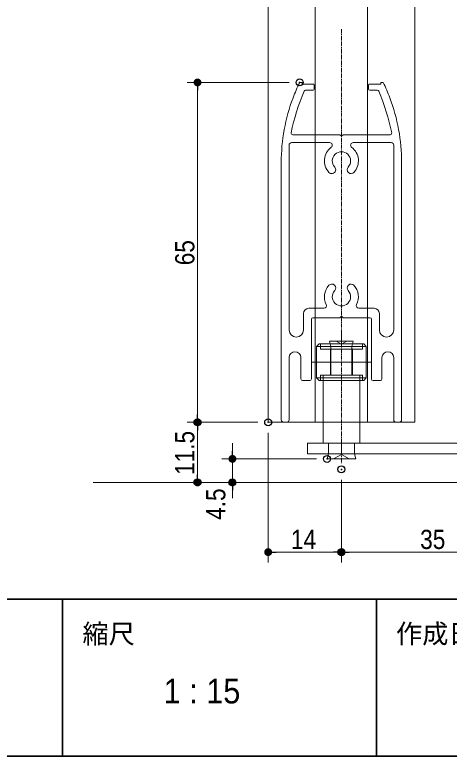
# Model space of a CAD drawing. Units: millimetres, scale not verified. Extents: x -4547 to 4547, y -2305 to 2305.
# Drawn here: x 16 to 639, y -2099 to -1035 of the extents above; entities that cross this region are included whole.
import ezdxf
from ezdxf.enums import TextEntityAlignment as Align

# ---------------------------------------------------------------- set-up
doc = ezdxf.new("R2010")
doc.units = ezdxf.units.MM
doc.header["$LTSCALE"] = 20
doc.header["$PDMODE"] = 32
doc.header["$PDSIZE"] = 10
doc.linetypes.add('USER4', pattern=[9.172222, 5.997222, -1.058333, 1.058333, -1.058333])
for name, color, linetype, lineweight in [('0-0_1図面枠', 7, 'Continuous', 20), ('0-1_3一般', 7, 'Continuous', 15), ('0-2_2寸法-1', 7, 'Continuous', 15), ('0-3_0', 7, 'Continuous', 25), ('0-5_2寸法-2', 7, 'Continuous', 15)]:
    doc.layers.add(name, color=color, linetype=linetype, lineweight=lineweight)
doc.layers.add('0-4_Defpoints', color=7, linetype='Continuous')
doc.styles.add('ＭＳ Ｐゴシック', font='')
doc.styles.get('ＭＳ Ｐゴシック').set_extended_font_data('MS PGothic')

# ---------------------------------------------------------------- blocks, each defined once
blk = doc.blocks.new('グループ-2')
at = {"layer": '0-0_1図面枠', "lineweight": 35}
for p, q in [((-60000, -37050), (60000, -37050)), ((28500, -37050), (28500, -41550)), ((37500, -37050), (37500, -41550))]:
    blk.add_line(p, q, dxfattribs=at)
blk.add_lwpolyline([(-60000, 41550), (60000, 41550), (60000, -41550), (-60000, -41550)], close=True, dxfattribs=at)
blk = doc.blocks.new('図面枠')
at = {"layer": '0-0_1図面枠'}
blk.add_blockref('グループ-2', (0, 0), dxfattribs=at)
at = {"layer": '0-0_1図面枠', "style": 'ＭＳ Ｐゴシック'}
for s, p in [('縮尺', (29074.1, -38480.4)), ('作成日', (38062.5, -38477.4))]:
    blk.add_text(s, height=550.3, dxfattribs=at).set_placement(p, align=Align.BOTTOM_LEFT)
at = {"layer": '0-0_1図面枠', "style": 'ＭＳ Ｐゴシック', "width": 0.95}
blk.add_text('1 : 15', height=707.5, dxfattribs=at).set_placement((31400.2, -40249), align=Align.BOTTOM_LEFT)
blk = doc.blocks.new('グループ-42')
at = {"layer": '0-1_3一般', "linetype": 'USER4', "lineweight": 5}
blk.add_line((36497.6, -20697.1), (36497.6, -33143.2), dxfattribs=at)
at = {"layer": '0-1_3一般', "lineweight": 5}
for p, q in [((35297.6, -22221.3), (35372.6, -22221.3)), ((35372.6, -22221.3), (35372.6, -22266.3)), ((35372.6, -22266.3), (35687.6, -22266.3)), ((35717.6, -22296.3), (35717.6, -22416.3)), ((37277.6, -22296.3), (37277.6, -22416.3)), ((35687.6, -22446.3), (35471.5, -22446.3)), ((37523.6, -22446.3), (37307.6, -22446.3)), ((35101.7, -23721.3), (36452.6, -23721.3)), ((34997.6, -24021.3), (34997.6, -29320)), ((35072.6, -23946.3), (36160.1, -23946.3)), ((36835.1, -23946.3), (37922.6, -23946.3)), ((37997.6, -24021.3), (37997.6, -29320)), ((34772.6, -24516), (34772.6, -31896.3)), ((38222.6, -24516), (38222.6, -31896.3)), ((35560.1, -28701.3), (35996.2, -28701.3)), ((36998.9, -28701.3), (37435.1, -28701.3)), ((35410.1, -29320), (35410.1, -28851.3)), ((37585.1, -28851.3), (37585.1, -29320)), ((35635.1, -30726.3), (35635.1, -29016.3)), ((35680.1, -28971.3), (36452.6, -28971.3)), ((36497.6, -28926.3), (36452.6, -28971.3)), ((36542.6, -28971.3), (36497.6, -28926.3)), ((36542.6, -28971.3), (37315.1, -28971.3)), ((37360.1, -30201.3), (37360.1, -29016.3)), ((34997.6, -30115), (34997.6, -31896.3)), ((35335.1, -30115), (35335.1, -30726.3)), ((37360.1, -30201.3), (37360.1, -30726.3)), ((37660.1, -30726.3), (37660.1, -30115)), ((37997.6, -30115), (37997.6, -30816.3)), ((35380.1, -30771.3), (35590.1, -30771.3)), ((37405.1, -30771.3), (37615.1, -30771.3)), ((37997.6, -31896.3), (37997.6, -30816.3)), ((34847.6, -31971.3), (34922.6, -31971.3)), ((38147.6, -31971.3), (38072.6, -31971.3))]:
    blk.add_line(p, q, dxfattribs=at)
for points in [[(37697.6, -22221.3), (37622.6, -22221.3), (37622.6, -22266.3), (37307.6, -22266.3)], [(36452.6, -23721.3), (36497.6, -23766.3), (36542.6, -23721.3), (37893.4, -23721.3)]]:
    blk.add_lwpolyline(points, dxfattribs=at)
for centre, radius, start, end in [((40724.3, -24780.6), 6000, 154.7505, 159.33677), ((35687.6, -22296.3), 30, 0, 90), ((37307.6, -22296.3), 30, 90, 180), ((32270.8, -24780.6), 6000, 20.66323, 25.2495), ((40724.3, -24780.6), 5775, 156.45056, 168.88762), ((35471.5, -22491.3), 45, 90, 156.45056), ((35687.6, -22416.3), 30, 270, 0), ((37307.6, -22416.3), 30, 180, 270), ((37523.6, -22491.3), 45, 23.54944, 90), ((32270.8, -24780.6), 5775, 11.11238, 23.54944), ((40022.6, -24516), 5250, 159.33677, 180), ((32972.6, -24516), 5250, 0, 20.66323), ((35101.7, -23676.3), 45, 168.88762, 270), ((37893.4, -23676.3), 45, 270, 11.11238), ((35072.6, -24021.3), 75, 90, 180), ((36160.1, -24021.3), 75, 306.8699, 90), ((36835.1, -24021.3), 75, 90, 233.1301), ((37922.6, -24021.3), 75, 0, 90), ((36497.6, -24471.3), 487.5, 126.8699, 222.5424), ((36497.6, -24471.3), 262.5, 317.4576, 222.5424), ((36497.6, -24471.3), 487.5, 317.4576, 53.1301), ((36221.3, -24724.8), 112.5, 222.5424, 42.5424), ((36773.8, -24724.8), 112.5, 137.4576, 317.4576), ((36497.6, -28371.3), 487.5, 137.4576, 206.95775), ((36221.3, -28117.7), 112.5, 317.4576, 137.4576), ((36773.8, -28117.7), 112.5, 42.5424, 222.5424), ((36497.6, -28371.3), 487.5, 333.04225, 42.5424), ((36497.6, -28371.3), 262.5, 137.4576, 42.5424), ((35560.1, -28851.3), 150, 90, 180), ((35996.2, -28626.3), 75, 270, 26.95775), ((36998.9, -28626.3), 75, 153.04225, 270), ((37435.1, -28851.3), 150, 0, 90), ((35680.1, -29016.3), 45, 90, 180), ((37315.1, -29016.3), 45, 0, 90), ((35203.8, -29320), 206.2, 180, 270), ((35203.8, -29320), 206.2, 270, 0), ((37791.3, -29320), 206.2, 180, 0), ((35166.3, -30115), 168.8, 90, 180), ((35166.3, -30115), 168.8, 0, 90), ((37828.8, -30115), 168.8, 0, 180), ((35380.1, -30726.3), 45, 180, 270), ((35590.1, -30726.3), 45, 270, 0), ((37405.1, -30726.3), 45, 180, 270), ((37615.1, -30726.3), 45, 270, 0), ((34847.6, -31896.3), 75, 180, 270), ((34922.6, -31896.3), 75, 270, 0), ((38072.6, -31896.3), 75, 180, 270), ((38147.6, -31896.3), 75, 270, 0)]:
    blk.add_arc(centre, radius, start, end, dxfattribs=at)
blk = doc.blocks.new('グループ-50')
at = {"layer": '0-1_3一般', "lineweight": 5}
for p, q in [((40022.6, -25221.3), (40322.6, -25221.3)), ((40022.6, -27816.3), (40022.6, -25221.3)), ((40322.6, -25221.3), (40322.6, -27816.3)), ((45572.5, -25221.3), (45572.5, -27816.3)), ((40022.6, -26451.3), (40022.6, -25791.3)), ((40322.6, -25791.3), (40022.6, -25791.3)), ((45572.5, -25791.3), (45272.5, -25791.3)), ((45272.5, -26451.3), (45272.5, -25791.3)), ((45572.5, -25791.3), (45572.5, -26451.3)), ((40322.6, -26121.3), (40022.6, -26121.3)), ((45572.5, -26121.3), (45272.5, -26121.3)), ((45572.5, -26451.3), (45272.5, -26451.3)), ((40322.6, -27816.3), (40022.6, -27816.3)), ((40022.6, -28476.3), (40022.6, -27816.3)), ((40322.6, -27816.3), (40322.6, -28476.3)), ((45272.5, -28476.3), (45272.5, -27816.3)), ((45572.5, -27816.3), (45272.5, -27816.3)), ((40322.6, -28146.3), (40022.6, -28146.3)), ((45572.5, -28146.3), (45272.5, -28146.3)), ((40322.6, -28476.3), (40022.6, -28476.3)), ((40022.6, -32496.3), (40022.6, -28476.3)), ((40322.6, -28476.3), (40322.6, -32496.3)), ((45272.5, -32496.3), (45272.5, -28476.3)), ((45572.5, -28476.3), (45572.5, -32496.3)), ((36497.6, -29421.3), (36497.6, -29732.9)), ((36497.6, -29496.3), (36497.6, -29571.3)), ((41747.5, -29732.9), (41747.5, -29421.3)), ((41747.5, -29571.3), (41747.5, -29496.3)), ((35785.1, -29796.3), (35860.1, -29721.3)), ((35860.1, -29721.3), (35897.6, -29721.3)), ((35897.6, -29721.3), (37097.6, -29721.3)), ((35897.6, -29871.3), (35897.6, -29721.3)), ((36178.8, -29721.3), (36160.1, -29646.3)), ((36197.6, -29796.3), (36178.8, -29721.3)), ((36647.6, -29646.3), (36347.6, -29646.3)), ((36835.1, -29646.3), (36647.6, -29646.3)), ((36797.6, -29796.3), (36816.3, -29721.3)), ((36816.3, -29721.3), (36835.1, -29646.3)), ((37097.6, -29721.3), (37135.1, -29721.3)), ((37097.6, -29871.3), (37097.6, -29721.3)), ((37210.1, -29796.3), (37135.1, -29721.3)), ((41110, -29721.3), (41035, -29796.3)), ((41110, -29721.3), (41147.5, -29721.3)), ((41147.5, -29721.3), (42347.5, -29721.3)), ((41147.5, -29721.3), (41147.5, -29871.3)), ((41597.5, -29646.3), (41410, -29646.3)), ((41410, -29646.3), (41428.8, -29721.3)), ((41428.8, -29721.3), (41447.5, -29796.3)), ((41897.5, -29646.3), (41597.5, -29646.3)), ((42066.3, -29721.3), (42047.5, -29796.3)), ((42085, -29646.3), (42066.3, -29721.3)), ((42347.5, -29721.3), (42385, -29721.3)), ((42347.5, -29721.3), (42347.5, -29871.3)), ((42385, -29721.3), (42460, -29796.3)), ((35785.1, -30696.3), (35785.1, -29796.3)), ((37210.1, -29796.3), (35785.1, -29796.3)), ((36182.6, -29871.3), (35897.6, -29871.3)), ((36197.6, -30621.3), (36197.6, -29796.3)), ((36797.6, -30621.3), (36797.6, -29796.3)), ((36812.6, -29871.3), (36812.6, -30621.3)), ((37097.6, -29871.3), (36812.6, -29871.3)), ((37210.1, -29796.3), (37210.1, -30696.3)), ((42460, -29796.3), (41035, -29796.3)), ((41035, -30696.3), (41035, -29796.3)), ((41432.5, -29871.3), (41147.5, -29871.3)), ((41432.5, -30621.3), (41432.5, -29871.3)), ((41447.5, -29796.3), (41447.5, -30621.3)), ((42047.5, -29796.3), (42047.5, -30621.3)), ((42347.5, -29871.3), (42062.5, -29871.3)), ((42460, -29796.3), (42460, -30696.3)), ((37360.1, -30246.3), (35635.1, -30246.3)), ((42610, -30246.3), (40885, -30246.3)), ((35897.6, -30621.3), (35897.6, -30771.3)), ((36182.6, -30621.3), (35897.6, -30621.3)), ((35972.6, -30621.3), (36197.6, -30621.3)), ((35972.6, -30621.3), (35972.6, -30771.3)), ((36812.6, -30621.3), (36182.6, -30621.3)), ((37097.6, -30621.3), (36812.6, -30621.3)), ((37022.6, -30621.3), (37022.6, -30771.3)), ((37097.6, -30621.3), (37097.6, -30771.3)), ((41432.5, -30621.3), (41147.5, -30621.3)), ((41147.5, -30771.3), (41147.5, -30621.3)), ((41222.5, -30771.3), (41222.5, -30621.3)), ((42062.5, -30621.3), (41432.5, -30621.3)), ((42047.5, -30621.3), (42272.5, -30621.3)), ((42347.5, -30621.3), (42062.5, -30621.3)), ((42272.5, -30771.3), (42272.5, -30621.3)), ((42347.5, -30771.3), (42347.5, -30621.3)), ((35785.1, -30696.3), (35860.1, -30771.3)), ((35785.1, -30696.3), (37210.1, -30696.3)), ((35897.6, -30771.3), (35860.1, -30771.3)), ((37097.6, -30771.3), (35897.6, -30771.3)), ((35972.6, -30771.3), (35972.6, -32571.3)), ((37022.6, -30771.3), (37022.6, -32571.3)), ((37135.1, -30771.3), (37097.6, -30771.3)), ((37210.1, -30696.3), (37135.1, -30771.3)), ((41035, -30696.3), (42460, -30696.3)), ((41110, -30771.3), (41035, -30696.3)), ((41147.5, -30771.3), (41110, -30771.3)), ((42347.5, -30771.3), (41147.5, -30771.3)), ((41222.5, -32571.3), (41222.5, -30771.3)), ((42272.5, -32571.3), (42272.5, -30771.3)), ((42385, -30771.3), (42347.5, -30771.3)), ((42385, -30771.3), (42460, -30696.3)), ((36497.6, -30921.3), (36497.6, -30996.3)), ((41747.5, -30996.3), (41747.5, -30921.3)), ((35522.6, -32871.3), (35522.6, -32571.3)), ((35522.6, -32571.3), (36122.6, -32571.3)), ((37022.6, -32571.3), (35972.6, -32571.3)), ((36122.6, -32571.3), (36122.6, -32871.3)), ((36122.6, -32871.3), (36122.6, -32571.3)), ((36122.6, -32571.3), (36872.6, -32571.3)), ((36497.6, -32871.3), (36497.6, -32571.3)), ((36872.6, -32871.3), (36872.6, -32571.3)), ((36872.6, -32571.3), (39947.6, -32571.3)), ((36872.6, -32871.3), (36872.6, -32571.3)), ((40772.5, -32571.3), (41372.5, -32571.3)), ((42272.5, -32571.3), (41222.5, -32571.3)), ((41372.5, -32571.3), (41372.5, -32871.3)), ((41372.5, -32571.3), (42122.5, -32571.3)), ((41747.5, -32871.3), (41747.5, -32571.3)), ((42122.5, -32871.3), (42122.5, -32571.3)), ((42122.5, -32871.3), (42122.5, -32571.3)), ((42122.5, -32571.3), (45197.5, -32571.3)), ((36122.6, -32871.3), (35522.6, -32871.3)), ((36122.6, -32871.3), (36085.1, -33021.3)), ((36872.6, -32871.3), (36122.6, -32871.3)), ((39947.6, -32871.3), (36872.6, -32871.3)), ((42160, -33021.3), (42122.5, -32871.3)), ((45197.5, -32871.3), (42122.5, -32871.3))]:
    blk.add_line(p, q, dxfattribs=at)
for points in [[(45272.5, -27816.3), (45272.5, -25221.3), (45572.5, -25221.3)], [(40322.6, -25791.3), (40322.6, -26451.3), (40022.6, -26451.3)], [(45572.5, -27816.3), (45572.5, -28476.3), (45272.5, -28476.3)], [(36647.6, -29646.3), (36497.6, -29732.9), (36347.6, -29646.3), (36160.1, -29646.3)], [(42085, -29646.3), (41897.5, -29646.3), (41747.5, -29732.9), (41597.5, -29646.3)], [(36812.6, -29871.3), (36182.6, -29871.3), (36182.6, -30621.3)], [(42062.5, -30621.3), (42062.5, -29871.3), (41432.5, -29871.3)], [(36197.6, -30621.3), (36797.6, -30621.3), (37022.6, -30621.3)], [(41222.5, -30621.3), (41447.5, -30621.3), (42047.5, -30621.3)], [(41372.5, -32871.3), (40772.5, -32871.3), (40772.5, -32571.3)], [(42122.5, -32871.3), (41372.5, -32871.3), (41372.5, -32571.3)], [(36085.1, -33021.3), (36910.1, -33021.3), (36872.6, -32871.3)], [(36722.6, -33021.3), (36497.6, -32891.4), (36272.6, -33021.3)], [(41372.5, -32871.3), (41335, -33021.3), (42160, -33021.3)], [(41972.5, -33021.3), (41747.5, -32891.4), (41522.5, -33021.3)]]:
    blk.add_lwpolyline(points, dxfattribs=at)
for centre, radius in [((39947.6, -32496.3), 75), ((39947.6, -32496.3), 375), ((45197.5, -32496.3), 375), ((45197.5, -32496.3), 75)]:
    blk.add_arc(centre, radius, 270, 0, dxfattribs=at)
blk = doc.blocks.new('グループ-51')
at = {"layer": '0-1_3一般', "lineweight": 5}
for p, q in [((34397.6, -31971.3), (34397.6, 7044)), ((37247.6, 7044), (37247.6, -31971.3)), ((38597.6, 7044), (38597.6, -31971.3)), ((35747.6, -31971.3), (34397.6, -31971.3)), ((37247.6, -31971.3), (35747.6, -31971.3)), ((38597.6, -31971.3), (37247.6, -31971.3))]:
    blk.add_line(p, q, dxfattribs=at)
blk.add_lwpolyline([(35747.6, -31971.3), (35747.6, 7044), (37247.6, 7044), (38597.6, 7044)], dxfattribs=at)
blk = doc.blocks.new('グループ-56')
at = {"layer": '0-1_3一般', "lineweight": 5}
blk.add_lwpolyline([(29381.5, -33696.3), (39872.6, -33696.3), (54422.6, -33696.3)], dxfattribs=at)
blk = doc.blocks.new('グループ-58')
at = {"layer": '0-1_3一般'}
for name in ['グループ-42', 'グループ-56', 'グループ-51', 'グループ-50']:
    blk.add_blockref(name, (0, 0), dxfattribs=at)
blk = doc.blocks.new('_Dot')
at = {"layer": '0-3_0'}
blk.add_line((-10, 0), (-20, 0), dxfattribs=at)
for points in [[(0, 0), (-10, 0), (-9.92, 1.25)], [(0, 0), (-9.92, -1.25), (-10, 0)], [(0, 0), (-9.92, 1.25), (-9.69, 2.49)], [(0, 0), (-9.69, -2.49), (-9.92, -1.25)], [(0, 0), (-9.69, 2.49), (-9.3, 3.68)], [(0, 0), (-9.3, -3.68), (-9.69, -2.49)], [(0, 0), (-9.3, 3.68), (-8.76, 4.82)], [(0, 0), (-8.76, -4.82), (-9.3, -3.68)], [(0, 0), (-8.76, 4.82), (-8.09, 5.88)], [(0, 0), (-8.09, -5.88), (-8.76, -4.82)], [(0, 0), (-8.09, 5.88), (-7.29, 6.85)], [(0, 0), (-7.29, -6.85), (-8.09, -5.88)], [(0, 0), (-7.29, 6.85), (-6.37, 7.71)], [(0, 0), (-6.37, -7.71), (-7.29, -6.85)], [(0, 0), (-6.37, 7.71), (-5.36, 8.44)], [(0, 0), (-5.36, -8.44), (-6.37, -7.71)], [(0, 0), (-5.36, 8.44), (-4.26, 9.05)], [(0, 0), (-4.26, -9.05), (-5.36, -8.44)], [(0, 0), (-4.26, 9.05), (-3.09, 9.51)], [(0, 0), (-3.09, -9.51), (-4.26, -9.05)], [(0, 0), (-3.09, 9.51), (-1.87, 9.82)], [(0, 0), (-1.87, -9.82), (-3.09, -9.51)], [(0, 0), (-1.87, 9.82), (-0.63, 9.98)], [(0, 0), (-0.63, -9.98), (-1.87, -9.82)], [(0, 0), (-0.63, 9.98), (0.63, 9.98)], [(0, 0), (0.63, -9.98), (-0.63, -9.98)], [(0, 0), (0.63, 9.98), (1.87, 9.82)], [(0, 0), (1.87, 9.82), (3.09, 9.51)], [(0, 0), (3.09, 9.51), (4.26, 9.05)], [(0, 0), (4.26, 9.05), (5.36, 8.44)], [(0, 0), (5.36, 8.44), (6.37, 7.71)], [(0, 0), (6.37, 7.71), (7.29, 6.85)], [(0, 0), (7.29, 6.85), (8.09, 5.88)], [(0, 0), (8.09, 5.88), (8.76, 4.82)], [(0, 0), (8.76, 4.82), (9.3, 3.68)], [(0, 0), (9.3, 3.68), (9.69, 2.49)], [(0, 0), (9.69, 2.49), (9.92, 1.25)], [(0, 0), (9.92, 1.25), (10, 0)], [(0, 0), (1.87, -9.82), (0.63, -9.98)], [(0, 0), (3.09, -9.51), (1.87, -9.82)], [(0, 0), (4.26, -9.05), (3.09, -9.51)], [(0, 0), (5.36, -8.44), (4.26, -9.05)], [(0, 0), (6.37, -7.71), (5.36, -8.44)], [(0, 0), (7.29, -6.85), (6.37, -7.71)], [(0, 0), (8.09, -5.88), (7.29, -6.85)], [(0, 0), (8.76, -4.82), (8.09, -5.88)], [(0, 0), (9.3, -3.68), (8.76, -4.82)], [(0, 0), (9.69, -2.49), (9.3, -3.68)], [(0, 0), (9.92, -1.25), (9.69, -2.49)], [(0, 0), (10, 0), (9.92, -1.25)]]:
    blk.add_solid(points, dxfattribs=at)

msp = doc.modelspace()

# ---------------------------------------------------------------- linework, layer by layer
at = {"layer": '0-2_2寸法-1'}
for p, q in [((409.25, -1132.45), (263, -1132.45)), ((278, -1143.71), (278, -1608.7)), ((364.25, -1619.95), (263, -1619.95)), ((364.25, -1619.95), (263, -1619.95)), ((278, -1694.95), (278, -1631.21)), ((379.25, -1634.95), (379.25, -1821.2)), ((293, -1706.2), (293.2, -1706.2)), ((484.25, -1702.45), (484.25, -1821.2)), ((484.25, -1702.45), (484.25, -1821.2)), ((390.51, -1806.2), (473, -1806.2)), ((495.51, -1806.2), (735.5, -1806.2))]:
    msp.add_line(p, q, dxfattribs=at)
at = {"layer": '0-4_Defpoints'}
for p in [(424.25, -1132.45), (278, -1619.95), (379.25, -1619.95), (463.63, -1672.45), (484.25, -1687.45), (278, -1706.2), (328, -1706.2), (484.25, -1806.2)]:
    msp.add_point(p, dxfattribs=at)
at = {"layer": '0-5_2寸法-2'}
for p, q in [((328, -1661.2), (328, -1649.94)), ((448.63, -1672.45), (313, -1672.45)), ((328, -1672.45), (328, -1706.2)), ((638, -1706.2), (313, -1706.2)), ((328, -1717.46), (328, -1728.71))]:
    msp.add_line(p, q, dxfattribs=at)

# ---------------------------------------------------------------- block references
at = {"layer": '0-0_1図面枠', "xscale": 0.05, "yscale": 0.05}
msp.add_blockref('図面枠', (-1340.62, -21.39), dxfattribs=at)
at = {"layer": '0-1_3一般', "xscale": 0.05, "yscale": 0.05}
msp.add_blockref('グループ-58', (-1340.62, -21.39), dxfattribs=at)
at = {"layer": '0-2_2寸法-1', "xscale": 0.5627563, "yscale": 0.5627563}
for p, rotation in [((278, -1132.45), 90), ((278, -1619.95), 270), ((278, -1619.95), 90), ((278, -1706.2), 270), ((379.25, -1806.2), 180), ((484.25, -1806.2), 180)]:
    msp.add_blockref('_Dot', p, dxfattribs=dict(at, rotation=rotation))
msp.add_blockref('_Dot', (484.25, -1806.2), dxfattribs=at)
at = {"layer": '0-5_2寸法-2', "xscale": 0.5627563, "yscale": 0.5627563}
for p, rotation in [((328, -1672.45), 270), ((328, -1706.2), 90)]:
    msp.add_blockref('_Dot', p, dxfattribs=dict(at, rotation=rotation))

# ---------------------------------------------------------------- texts
at = {"layer": '0-2_2寸法-1', "style": 'ＭＳ Ｐゴシック', "width": 0.9}
for s, p in [('65', (281.79, -1394.72)), ('11.5', (281.72, -1695.49))]:
    msp.add_text(s, height=27.57, rotation=90, dxfattribs=at).set_placement(p, align=Align.BOTTOM_LEFT)
for s, p in [('14', (411.94, -1809.92)), ('35', (597.06, -1809.99))]:
    msp.add_text(s, height=27.57, dxfattribs=at).set_placement(p, align=Align.BOTTOM_LEFT)
at = {"layer": '0-5_2寸法-2', "style": 'ＭＳ Ｐゴシック', "width": 0.9}
msp.add_text('4.5', height=27.51, rotation=90, dxfattribs=at).set_placement((326.14, -1759.84), align=Align.BOTTOM_LEFT)

doc.saveas('drawing.dxf')
